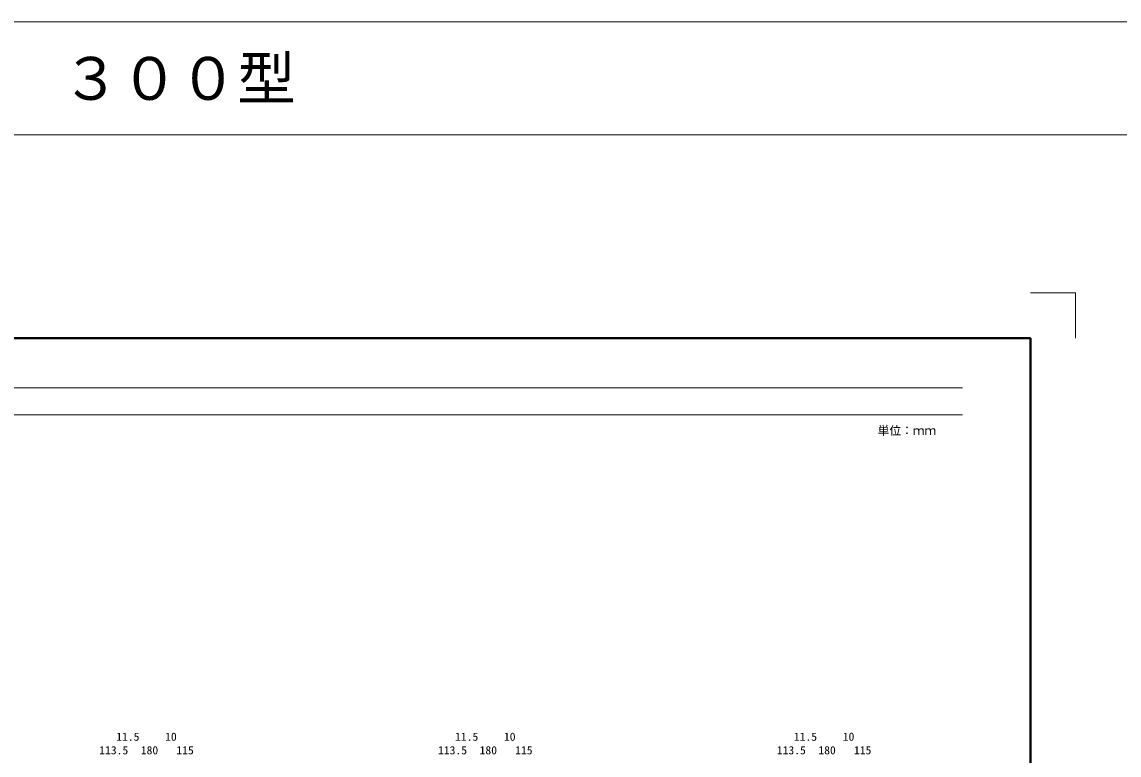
# Model space of a CAD drawing. Units: millimetres at full size; details may follow other scales. Extents: x -22536 to 51867, y -19720 to 38340.
# Drawn here: x -17534 to -12676, y 35094 to 38340 of the extents above; entities that cross this region are included whole.
import ezdxf
from ezdxf.enums import TextEntityAlignment as Align

# ---------------------------------------------------------------- set-up
doc = ezdxf.new("R2010")
doc.units = ezdxf.units.MM
doc.header["$LTSCALE"] = 20
for name, color, linetype, lineweight in [('0_2', 5, 'Continuous', 13), ('Defpoints_3', 1, 'Continuous', 13), ('図枠', 7, 'Continuous', 5), ('寸法線', 7, 'Continuous', 13)]:
    doc.layers.add(name, color=color, linetype=linetype, lineweight=lineweight)
doc.styles.add('ＭＳ ゴシック', font='')
doc.styles.add('ＭＳ 明朝', font='')
doc.styles.get('ＭＳ ゴシック').set_extended_font_data('MS Gothic')
doc.styles.get('ＭＳ 明朝').set_extended_font_data('MS Mincho')

msp = doc.modelspace()

# ---------------------------------------------------------------- linework, layer by layer
at = {"layer": '0_2'}
for p, q in [((-22536.1, 38340.08), (-3267.22, 38340.08)), ((-22536.1, 37840.08), (-3267.22, 37840.08))]:
    msp.add_line(p, q, dxfattribs=at)
at = {"layer": 'Defpoints_3'}
for p in [(-13068.88, 37140), (-12868.88, 36940)]:
    msp.add_line(p, (-12868.88, 37140), dxfattribs=at)
at = {"layer": '図枠', "lineweight": 40}
for p in [(-20868.88, 36940), (-13068.88, 31400)]:
    msp.add_line(p, (-13068.88, 36940), dxfattribs=at)
at = {"layer": '図枠', "lineweight": 13}
for p, q in [((-20568.88, 36720), (-13368.88, 36720)), ((-20568.88, 36600), (-13368.88, 36600))]:
    msp.add_line(p, q, dxfattribs=at)

# ---------------------------------------------------------------- texts
at = {"layer": '0_2', "color": 7, "style": 'ＭＳ ゴシック'}
msp.add_text('\u3000３００型', height=189.9, dxfattribs=at).set_placement((-16968.88, 38090.08), align=Align.MIDDLE_CENTER)
at = {"layer": '図枠', "style": 'ＭＳ ゴシック'}
msp.add_text('単位：ｍｍ', height=37.98, dxfattribs=at).set_placement((-13615.15, 36530.67), align=Align.MIDDLE_CENTER)
at = {"layer": '寸法線', "style": 'ＭＳ 明朝', "width": 1.05}
for s, p in [('11.5', (-17064.63, 35175.15)), ('10', (-16873.88, 35175.15)), ('11.5', (-15564.63, 35175.15)), ('10', (-15373.88, 35175.15)), ('11.5', (-14064.63, 35175.15)), ('10', (-13873.88, 35175.15)), ('113.5', (-17127.13, 35115.15)), ('180', (-16968.88, 35115.15)), ('115', (-16811.38, 35115.15)), ('113.5', (-15627.13, 35115.15)), ('180', (-15468.88, 35115.15)), ('115', (-15311.38, 35115.15)), ('113.5', (-14127.13, 35115.15)), ('180', (-13968.88, 35115.15)), ('115', (-13811.38, 35115.15))]:
    msp.add_text(s, height=36.03, dxfattribs=at).set_placement(p, align=Align.MIDDLE_CENTER)

doc.saveas('drawing.dxf')
